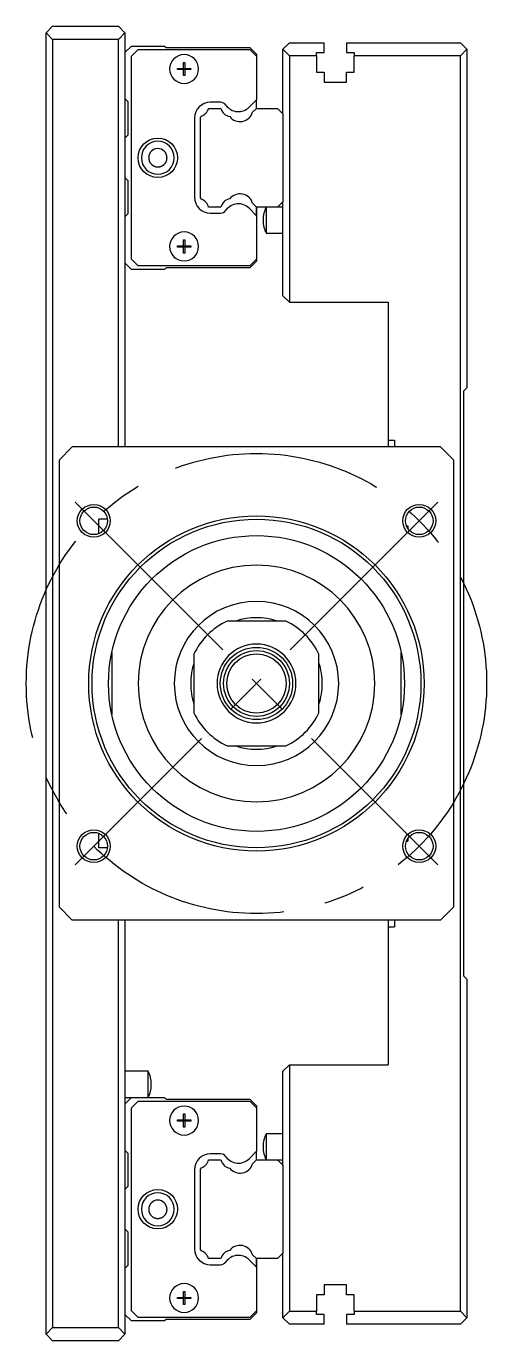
# Model space of a CAD drawing. Extents: x -13 to 910, y -343 to 113.
# Drawn here: x 840 to 910, y -100 to 100 of the extents above; entities that cross this region are included whole.
import ezdxf

# ---------------------------------------------------------------- set-up
doc = ezdxf.new("R2010")
doc.units = 0
doc.linetypes.add('CENTER', pattern=[50.8, 31.75, -6.35, 6.35, -6.35])
doc.layers.get('0').update_dxf_attribs({"linetype": 'CONTINUOUS'})
doc.layers.add('CENTER', color=1, linetype='CENTER')

msp = doc.modelspace()

# ---------------------------------------------------------------- linework, layer by layer
at = {"color": 7, "linetype": 'CONTINUOUS'}
for p, q in [((843.03, 99), (844.03, 100)), ((844.03, 100), (854.03, 100)), ((854.03, 100), (855.03, 99)), ((844.03, 98), (843.03, 99)), ((843.03, -99), (843.03, 99)), ((854.03, 98), (844.03, 98)), ((844.03, 98), (844.03, -98)), ((854.03, 98), (855.03, 99)), ((854.03, 36), (854.03, 98)), ((855.03, 99), (855.03, 36)), ((855.03, 96), (856.02, 97)), ((856.02, 97), (861.02, 97)), ((856.02, 95.45), (857.02, 96.45)), ((857.02, 96.45), (874.02, 96.45)), ((861.02, 97), (861.27, 96.75)), ((861.27, 96.75), (874.02, 96.75)), ((874.02, 96.75), (875.02, 95.75)), ((874.02, 96.45), (875.02, 95.45)), ((879.02, 96.5), (880.02, 97.5)), ((879.02, 86.7), (879.02, 96.5)), ((880.02, 95.5), (879.02, 96.5)), ((880.02, 97.5), (885.32, 97.5)), ((884.17, 96), (885.32, 96)), ((884.17, 95.5), (884.17, 96)), ((885.32, 96), (885.32, 97.5)), ((888.72, 97.5), (906.02, 97.5)), ((888.72, 97.5), (888.72, 96)), ((888.72, 96), (889.87, 96)), ((889.87, 96), (889.87, 95.5)), ((906.02, 97.5), (907.02, 96.5)), ((907.02, 96.5), (906.02, 95.5)), ((907.02, 96.5), (907.02, 45)), ((856.02, 64.55), (856.02, 95.45)), ((863.92, 93.6), (863.92, 94.5)), ((863.92, 94.5), (864.12, 94.5)), ((864.12, 94.5), (864.12, 93.6)), ((875.02, 95.75), (875.02, 95.45)), ((875.02, 95.45), (875.02, 88.82)), ((880.02, 95.5), (880.02, 58)), ((884.17, 95.5), (880.02, 95.5)), ((884.17, 95.5), (884.17, 93)), ((889.87, 93), (889.87, 95.5)), ((906.02, 95.5), (889.87, 95.5)), ((906.02, -95.5), (906.02, 95.5)), ((863.03, 93.4), (863.03, 93.6)), ((863.03, 93.6), (863.92, 93.6)), ((863.92, 93.4), (863.03, 93.4)), ((863.92, 93.6), (864.02, 93.5)), ((863.92, 93.4), (864.02, 93.5)), ((863.92, 92.5), (863.92, 93.4)), ((864.12, 92.5), (863.92, 92.5)), ((864.12, 93.6), (864.02, 93.5)), ((864.12, 93.4), (864.02, 93.5)), ((864.12, 93.6), (865.02, 93.6)), ((865.02, 93.4), (864.12, 93.4)), ((864.12, 93.4), (864.12, 92.5)), ((865.02, 93.6), (865.02, 93.4)), ((884.17, 93), (885.32, 93)), ((885.32, 93), (885.32, 91.5)), ((888.72, 93), (889.87, 93)), ((888.72, 91.5), (888.72, 93)), ((885.32, 91.5), (888.72, 91.5)), ((855.52, 88.5), (855.03, 89)), ((855.52, 83.5), (855.52, 88.5)), ((869.56, 88.43), (867.99, 88.43)), ((875.02, 88.82), (873.89, 87.68)), ((875.02, 87.5), (875.02, 88.82)), ((865.59, 86.03), (865.59, 73.97)), ((866.52, 86.1), (866.65, 86.32)), ((866.52, 73.9), (866.52, 86.1)), ((867.74, 87.5), (869.61, 87.5)), ((874.44, 86.91), (875.02, 87.5)), ((875.02, 87.5), (878.22, 87.5)), ((878.22, 87.5), (879.02, 86.7)), ((879.02, 86.7), (879.02, 73.3)), ((855.03, 83), (855.52, 83.5)), ((858.63, 80), (858.63, 79.95)), ((861.42, 80), (861.42, 80)), ((858.63, 79.95), (858.64, 79.9)), ((858.64, 79.9), (858.64, 79.85)), ((858.64, 79.85), (858.65, 79.8)), ((858.65, 79.8), (858.65, 79.76)), ((858.65, 79.76), (858.66, 79.71)), ((858.66, 79.71), (858.68, 79.66)), ((858.68, 79.66), (858.69, 79.61)), ((858.69, 79.61), (858.71, 79.55)), ((858.71, 79.55), (858.73, 79.5)), ((858.73, 79.5), (858.75, 79.45)), ((858.75, 79.45), (858.77, 79.39)), ((858.77, 79.39), (858.8, 79.34)), ((858.8, 79.34), (858.83, 79.29)), ((858.83, 79.29), (858.86, 79.24)), ((858.86, 79.24), (858.89, 79.19)), ((858.89, 79.19), (858.93, 79.14)), ((858.93, 79.14), (858.96, 79.1)), ((858.96, 79.1), (859, 79.05)), ((859, 79.05), (859.04, 79.01)), ((859.04, 79.01), (859.09, 78.97)), ((859.09, 78.97), (859.13, 78.93)), ((859.13, 78.93), (859.18, 78.89)), ((859.18, 78.89), (859.23, 78.86)), ((859.23, 78.86), (859.27, 78.83)), ((859.27, 78.83), (859.32, 78.8)), ((859.32, 78.8), (859.37, 78.77)), ((859.37, 78.77), (859.43, 78.74)), ((859.43, 78.74), (859.48, 78.72)), ((859.48, 78.72), (859.53, 78.7)), ((859.53, 78.7), (859.59, 78.68)), ((859.59, 78.68), (859.65, 78.66)), ((859.65, 78.66), (859.7, 78.64)), ((859.7, 78.64), (859.76, 78.63)), ((859.76, 78.63), (859.82, 78.62)), ((859.82, 78.62), (859.88, 78.62)), ((859.88, 78.62), (859.93, 78.61)), ((859.93, 78.61), (859.99, 78.61)), ((859.99, 78.61), (860.05, 78.61)), ((860.05, 78.61), (860.11, 78.61)), ((860.11, 78.61), (860.17, 78.62)), ((860.17, 78.62), (860.23, 78.62)), ((860.23, 78.62), (860.29, 78.63)), ((860.29, 78.63), (860.34, 78.64)), ((860.34, 78.64), (860.4, 78.66)), ((860.4, 78.66), (860.46, 78.68)), ((860.46, 78.68), (860.51, 78.7)), ((860.51, 78.7), (860.57, 78.72)), ((860.57, 78.72), (860.62, 78.74)), ((860.62, 78.74), (860.67, 78.77)), ((860.67, 78.77), (860.72, 78.8)), ((860.72, 78.8), (860.77, 78.83)), ((860.77, 78.83), (860.82, 78.86)), ((860.82, 78.86), (860.87, 78.89)), ((860.87, 78.89), (860.92, 78.93)), ((860.92, 78.93), (860.96, 78.97)), ((860.96, 78.97), (861, 79.01)), ((861, 79.01), (861.04, 79.05)), ((861.04, 79.05), (861.08, 79.09)), ((861.08, 79.09), (861.12, 79.14)), ((861.12, 79.14), (861.16, 79.19)), ((861.16, 79.19), (861.19, 79.24)), ((861.19, 79.24), (861.22, 79.29)), ((861.22, 79.29), (861.25, 79.34)), ((861.25, 79.34), (861.27, 79.38)), ((861.27, 79.38), (861.3, 79.43)), ((861.3, 79.43), (861.32, 79.48)), ((861.32, 79.48), (861.33, 79.53)), ((861.33, 79.53), (861.35, 79.58)), ((861.35, 79.58), (861.37, 79.63)), ((861.37, 79.63), (861.38, 79.68)), ((861.38, 79.68), (861.39, 79.73)), ((861.39, 79.73), (861.4, 79.78)), ((861.4, 79.78), (861.41, 79.83)), ((861.41, 79.88), (861.42, 79.93)), ((861.41, 79.83), (861.41, 79.88)), ((861.42, 80), (861.42, 80)), ((861.42, 80), (861.42, 80)), ((861.42, 79.98), (861.42, 80)), ((861.42, 79.93), (861.42, 79.98)), ((855.52, 76.5), (855.03, 77)), ((855.52, 71.5), (855.52, 76.5)), ((866.65, 73.68), (866.52, 73.9)), ((869.61, 72.5), (867.74, 72.5)), ((873.89, 72.32), (875.02, 71.18)), ((875.02, 72.5), (874.44, 73.09)), ((875.02, 72.5), (874.44, 73.09)), ((875.02, 72.5), (875.02, 71.18)), ((875.02, 71.18), (875.02, 72.5)), ((878.22, 72.5), (875.02, 72.5)), ((876.52, 72.5), (876.52, 68.5)), ((879.02, 73.3), (878.22, 72.5)), ((879.02, 72.5), (878.22, 72.5)), ((879.02, 59), (879.02, 73.3)), ((855.03, 71), (855.52, 71.5)), ((867.99, 71.57), (869.56, 71.57)), ((875.02, 71.18), (875.02, 64.55)), ((876.02, 70.56), (876.02, 70.44)), ((876.52, 68.5), (879.02, 68.5)), ((863.03, 66.6), (863.92, 66.6)), ((863.03, 66.4), (863.03, 66.6)), ((863.92, 66.4), (863.03, 66.4)), ((863.92, 66.6), (863.92, 67.5)), ((863.92, 67.5), (864.12, 67.5)), ((863.92, 66.6), (864.02, 66.5)), ((863.92, 66.4), (864.02, 66.5)), ((863.92, 65.5), (863.92, 66.4)), ((864.12, 66.6), (864.02, 66.5)), ((864.12, 66.4), (864.02, 66.5)), ((864.12, 67.5), (864.12, 66.6)), ((864.12, 66.6), (865.02, 66.6)), ((865.02, 66.4), (864.12, 66.4)), ((864.12, 66.4), (864.12, 65.5)), ((865.02, 66.6), (865.02, 66.4)), ((857.02, 63.55), (856.02, 64.55)), ((864.12, 65.5), (863.92, 65.5)), ((875.02, 64.55), (874.02, 63.55)), ((875.02, 64.25), (874.02, 63.25)), ((875.02, 64.55), (875.02, 64.25)), ((856.02, 63), (855.03, 64)), ((861.02, 63), (856.02, 63)), ((874.02, 63.55), (857.02, 63.55)), ((861.27, 63.25), (861.02, 63)), ((874.02, 63.25), (861.27, 63.25)), ((879.02, 59), (880.02, 58)), ((880.02, 58), (895.02, 58)), ((895.02, 58), (895.02, 37)), ((906.52, 44.5), (907.02, 45)), ((906.52, 44.5), (906.52, -44.5)), ((847.02, 36), (845.02, 34)), ((903.02, 36), (847.02, 36)), ((895.02, 37), (895.02, 36)), ((895.02, 37), (896.02, 37)), ((896.02, 37), (896.02, 36)), ((905.02, 34), (903.02, 36)), ((845.02, 34), (845.02, -34)), ((905.02, -34), (905.02, 34)), ((851.03, 22.79), (851.03, 25)), ((852.36, 25), (851.03, 25)), ((897.81, 24), (898.02, 24)), ((898.02, 24), (898.02, 23.59)), ((879.5, 9.5), (870.55, 9.5)), ((853.02, 4.72), (853.02, -4.72)), ((865.52, 4.47), (865.52, -4.47)), ((884.52, -4.47), (884.52, 4.47)), ((897.02, -4.72), (897.02, 4.72)), ((870.55, -9.5), (879.5, -9.5)), ((851.03, -25), (851.03, -22.79)), ((897.81, -24), (898.02, -24)), ((898.02, -23.59), (898.02, -24)), ((852.36, -25), (851.03, -25)), ((845.02, -34), (847.02, -36)), ((903.02, -36), (905.02, -34)), ((903.02, -36), (847.02, -36)), ((854.03, -98), (854.03, -36)), ((855.03, -36), (855.03, -99)), ((895.02, -36), (895.02, -37)), ((896.02, -36), (896.02, -37)), ((895.02, -37), (896.02, -37)), ((895.02, -37), (895.02, -58)), ((907.02, -45), (906.52, -44.5)), ((907.02, -45), (907.02, -96.5)), ((880.02, -58), (879.02, -59)), ((880.02, -58), (895.02, -58)), ((880.02, -58), (880.02, -95.5)), ((858.53, -59), (855.03, -59)), ((858.53, -61), (858.53, -59)), ((879.02, -73.3), (879.02, -59)), ((858.53, -63), (858.53, -61)), ((859.03, -61.06), (859.03, -60.94)), ((855.03, -63), (856.02, -63)), ((855.03, -64), (856.02, -63)), ((856.02, -63), (861.02, -63)), ((856.02, -64.55), (857.02, -63.55)), ((857.02, -63.55), (874.02, -63.55)), ((861.02, -63), (861.27, -63.25)), ((861.27, -63.25), (874.02, -63.25)), ((874.02, -63.25), (875.02, -64.25)), ((874.02, -63.55), (875.02, -64.55)), ((856.02, -95.45), (856.02, -64.55)), ((863.92, -66.4), (863.92, -65.5)), ((863.92, -65.5), (864.12, -65.5)), ((864.12, -65.5), (864.12, -66.4)), ((875.02, -64.25), (875.02, -64.55)), ((875.02, -64.55), (875.02, -71.18)), ((863.03, -66.4), (863.92, -66.4)), ((863.03, -66.6), (863.03, -66.4)), ((863.92, -66.6), (863.03, -66.6)), ((863.92, -66.4), (864.02, -66.5)), ((863.92, -66.6), (864.02, -66.5)), ((863.92, -67.5), (863.92, -66.6)), ((864.12, -67.5), (863.92, -67.5)), ((864.12, -66.4), (864.02, -66.5)), ((864.12, -66.6), (864.02, -66.5)), ((864.12, -66.4), (865.02, -66.4)), ((865.02, -66.6), (864.12, -66.6)), ((864.12, -66.6), (864.12, -67.5)), ((865.02, -66.4), (865.02, -66.6)), ((879.02, -68.5), (876.52, -68.5)), ((876.52, -68.5), (876.52, -72.5)), ((855.52, -71.5), (855.03, -71)), ((855.52, -76.5), (855.52, -71.5)), ((869.56, -71.57), (867.99, -71.57)), ((875.02, -71.18), (873.89, -72.32)), ((875.02, -72.5), (875.02, -71.18)), ((876.02, -70.44), (876.02, -70.56)), ((865.59, -73.97), (865.59, -86.03)), ((866.52, -73.9), (866.65, -73.68)), ((866.52, -86.1), (866.52, -73.9)), ((867.74, -72.5), (869.61, -72.5)), ((874.44, -73.09), (875.02, -72.5)), ((875.02, -72.5), (878.22, -72.5)), ((878.22, -72.5), (879.02, -72.5)), ((878.22, -72.5), (879.02, -73.3)), ((879.02, -73.3), (879.02, -86.7)), ((855.03, -77), (855.52, -76.5)), ((858.63, -80), (858.63, -80.05)), ((861.42, -80), (861.42, -80)), ((858.63, -80.05), (858.64, -80.1)), ((858.64, -80.1), (858.64, -80.15)), ((858.64, -80.15), (858.65, -80.2)), ((858.65, -80.2), (858.65, -80.24)), ((858.65, -80.24), (858.66, -80.29)), ((858.66, -80.29), (858.68, -80.34)), ((858.68, -80.34), (858.69, -80.39)), ((858.69, -80.39), (858.71, -80.45)), ((858.71, -80.45), (858.73, -80.5)), ((858.73, -80.5), (858.75, -80.55)), ((858.75, -80.55), (858.77, -80.61)), ((858.77, -80.61), (858.8, -80.66)), ((858.8, -80.66), (858.83, -80.71)), ((858.83, -80.71), (858.86, -80.76)), ((858.86, -80.76), (858.89, -80.81)), ((858.89, -80.81), (858.93, -80.86)), ((858.93, -80.86), (858.96, -80.9)), ((858.96, -80.9), (859, -80.95)), ((859, -80.95), (859.04, -80.99)), ((859.04, -80.99), (859.09, -81.03)), ((859.09, -81.03), (859.13, -81.07)), ((859.13, -81.07), (859.18, -81.11)), ((859.18, -81.11), (859.23, -81.14)), ((859.23, -81.14), (859.27, -81.17)), ((859.27, -81.17), (859.32, -81.2)), ((859.32, -81.2), (859.37, -81.23)), ((859.37, -81.23), (859.43, -81.26)), ((859.43, -81.26), (859.48, -81.28)), ((859.48, -81.28), (859.53, -81.3)), ((859.53, -81.3), (859.59, -81.32)), ((859.59, -81.32), (859.65, -81.34)), ((859.65, -81.34), (859.7, -81.36)), ((859.7, -81.36), (859.76, -81.37)), ((859.76, -81.37), (859.82, -81.38)), ((859.82, -81.38), (859.88, -81.38)), ((859.88, -81.38), (859.93, -81.39)), ((859.93, -81.39), (859.99, -81.39)), ((859.99, -81.39), (860.05, -81.39)), ((860.05, -81.39), (860.11, -81.39)), ((860.11, -81.39), (860.17, -81.38)), ((860.17, -81.38), (860.23, -81.38)), ((860.23, -81.38), (860.29, -81.37)), ((860.29, -81.37), (860.34, -81.36)), ((860.34, -81.36), (860.4, -81.34)), ((860.4, -81.34), (860.46, -81.32)), ((860.46, -81.32), (860.51, -81.3)), ((860.51, -81.3), (860.57, -81.28)), ((860.57, -81.28), (860.62, -81.26)), ((860.62, -81.26), (860.67, -81.23)), ((860.67, -81.23), (860.72, -81.2)), ((860.72, -81.2), (860.77, -81.17)), ((860.77, -81.17), (860.82, -81.14)), ((860.82, -81.14), (860.87, -81.11)), ((860.87, -81.11), (860.92, -81.07)), ((860.92, -81.07), (860.96, -81.03)), ((860.96, -81.03), (861, -80.99)), ((861, -80.99), (861.04, -80.95)), ((861.04, -80.95), (861.08, -80.91)), ((861.08, -80.91), (861.12, -80.86)), ((861.12, -80.86), (861.16, -80.81)), ((861.16, -80.81), (861.19, -80.76)), ((861.19, -80.76), (861.22, -80.71)), ((861.22, -80.71), (861.25, -80.66)), ((861.25, -80.66), (861.27, -80.62)), ((861.27, -80.62), (861.3, -80.57)), ((861.3, -80.57), (861.32, -80.52)), ((861.32, -80.52), (861.33, -80.47)), ((861.33, -80.47), (861.35, -80.42)), ((861.35, -80.42), (861.37, -80.37)), ((861.37, -80.37), (861.38, -80.32)), ((861.38, -80.32), (861.39, -80.27)), ((861.39, -80.27), (861.4, -80.22)), ((861.4, -80.22), (861.41, -80.17)), ((861.41, -80.12), (861.42, -80.07)), ((861.41, -80.17), (861.41, -80.12)), ((861.42, -80), (861.42, -80)), ((861.42, -80), (861.42, -80)), ((861.42, -80.02), (861.42, -80)), ((861.42, -80.07), (861.42, -80.02)), ((855.52, -83.5), (855.03, -83)), ((855.52, -88.5), (855.52, -83.5)), ((866.65, -86.32), (866.52, -86.1)), ((869.61, -87.5), (867.74, -87.5)), ((873.89, -87.68), (875.02, -88.82)), ((875.02, -87.5), (874.44, -86.91)), ((875.02, -87.5), (874.44, -86.91)), ((875.02, -87.5), (875.02, -88.82)), ((875.02, -88.82), (875.02, -87.5)), ((878.22, -87.5), (875.02, -87.5)), ((879.02, -86.7), (878.22, -87.5)), ((879.02, -96.5), (879.02, -86.7)), ((855.03, -89), (855.52, -88.5)), ((867.99, -88.43), (869.56, -88.43)), ((875.02, -88.82), (875.02, -95.45)), ((885.32, -91.5), (885.32, -93)), ((888.72, -91.5), (885.32, -91.5)), ((888.72, -93), (888.72, -91.5)), ((863.03, -93.6), (863.03, -93.4)), ((863.03, -93.4), (863.92, -93.4)), ((863.92, -93.6), (863.03, -93.6)), ((863.92, -93.4), (863.92, -92.5)), ((863.92, -92.5), (864.12, -92.5)), ((863.92, -93.4), (864.02, -93.5)), ((863.92, -93.6), (864.02, -93.5)), ((863.92, -94.5), (863.92, -93.6)), ((864.12, -93.4), (864.02, -93.5)), ((864.12, -93.6), (864.02, -93.5)), ((864.12, -92.5), (864.12, -93.4)), ((864.12, -93.4), (865.02, -93.4)), ((865.02, -93.6), (864.12, -93.6)), ((864.12, -93.6), (864.12, -94.5)), ((865.02, -93.4), (865.02, -93.6)), ((884.17, -93), (884.17, -95.5)), ((885.32, -93), (884.17, -93)), ((889.87, -93), (888.72, -93)), ((889.87, -95.5), (889.87, -93)), ((857.02, -96.45), (856.02, -95.45)), ((864.12, -94.5), (863.92, -94.5)), ((875.02, -95.45), (874.02, -96.45)), ((875.02, -95.75), (874.02, -96.75)), ((875.02, -95.45), (875.02, -95.75)), ((879.02, -96.5), (880.02, -95.5)), ((880.02, -95.5), (884.17, -95.5)), ((884.17, -96), (884.17, -95.5)), ((885.32, -96), (884.17, -96)), ((885.32, -97.5), (885.32, -96)), ((889.87, -96), (888.72, -96)), ((888.72, -96), (888.72, -97.5)), ((889.87, -95.5), (906.02, -95.5)), ((889.87, -95.5), (889.87, -96)), ((906.02, -95.5), (907.02, -96.5)), ((843.03, -99), (844.03, -98)), ((844.03, -98), (854.03, -98)), ((855.03, -99), (854.03, -98)), ((856.02, -97), (855.03, -96)), ((861.02, -97), (856.02, -97)), ((874.02, -96.45), (857.02, -96.45)), ((861.27, -96.75), (861.02, -97)), ((874.02, -96.75), (861.27, -96.75)), ((880.02, -97.5), (879.02, -96.5)), ((885.32, -97.5), (880.02, -97.5)), ((906.02, -97.5), (888.72, -97.5)), ((907.02, -96.5), (906.02, -97.5)), ((844.03, -100), (843.03, -99)), ((854.03, -100), (844.03, -100)), ((855.03, -99), (854.03, -100))]:
    msp.add_line(p, q, dxfattribs=at)
for centre, radius in [((860.02, 80), 3), ((850.28, 24.75), 2.1), ((899.77, 24.75), 2.1), ((875.02, 0), 25.5), ((875.02, 0), 25), ((875.02, 0), 22.5), ((875.02, 0), 5.5), ((875.02, 0), 5), ((875.02, 0), 4.5), ((850.28, -24.75), 2.1), ((899.77, -24.75), 2.1), ((860.02, -80), 3)]:
    msp.add_circle(centre, radius, dxfattribs=at)
at = {"color": 3, "linetype": 'CONTINUOUS'}
for centre in [(850.28, 24.75), (899.77, 24.75), (850.28, -24.75), (899.77, -24.75)]:
    msp.add_circle(centre, 2.5, dxfattribs=at)
at = {"color": 7, "linetype": 'CONTINUOUS'}
for centre, radius, start, end in [((864.02, 93.5), 2.2, 0, 180), ((864.02, 93.5), 2.2, 180, 0), ((867.99, 86.03), 2.4, 90, 180), ((869.56, 87.43), 1, 34.7052, 90), ((866.09, 87.93), 1.7, 289.2262, 345.349), ((871.25, 87.93), 1.7, 194.651, 260.012), ((872.27, 89.31), 2.3, 214.7598, 315), ((872.52, 87.5), 2, 218.4716, 342.8856), ((860.02, 80), 2.5, 0, 180), ((860.02, 80), 2.5, 180, 0), ((860.02, 80), 1.39, 0, 180), ((872.52, 72.5), 2, 17.1144, 141.5284), ((867.99, 73.97), 2.4, 180, 270), ((866.09, 72.07), 1.7, 14.651, 70.7738), ((869.56, 72.57), 1, 270, 325.2543), ((871.25, 72.07), 1.7, 99.988, 165.349), ((872.27, 70.69), 2.3, 44.9803, 145.2567), ((880.02, 70.56), 4, 151.0305, 180), ((880.02, 70.44), 4, 180, 208.9695), ((864.02, 66.5), 2.2, 0, 180), ((864.02, 66.5), 2.2, 180, 0), ((875.02, 0), 18, 0, 180), ((875.02, 0), 18, 0, 180), ((875.02, 0), 12.5, 0, 180), ((875.02, 0), 12.5, 0, 180), ((875.02, 0), 10, 71.8051, 108.1949), ((875.02, 0), 10, 71.8051, 108.1949), ((875.02, 0), 10.5, 115.2088, 154.7912), ((875.02, 0), 10.5, 25.2088, 64.7912), ((875.02, 0), 6, 0, 180), ((875.02, 0), 10, 161.8051, 180), ((875.02, 0), 10, 161.8051, 180), ((875.02, 0), 10, 0, 18.1949), ((875.02, 0), 10, 0, 18.1949), ((875.02, 0), 18, 180, 0), ((875.02, 0), 18, 180, 0), ((875.02, 0), 12.5, 180, 0), ((875.02, 0), 12.5, 180, 0), ((875.02, 0), 10, 180, 198.1949), ((875.02, 0), 10, 180, 198.1949), ((875.02, 0), 6, 180, 0), ((875.02, 0), 10, 341.8051, 0), ((875.02, 0), 10, 341.8051, 0), ((875.02, 0), 10.5, 205.2088, 244.7912), ((875.02, 0), 10.5, 295.2088, 334.7912), ((875.02, 0), 10, 251.8051, 288.1949), ((875.02, 0), 10, 251.8051, 288.1949), ((855.03, -60.94), 4, 0, 28.9695), ((855.03, -61.06), 4, 331.0305, 0), ((864.02, -66.5), 2.2, 0, 180), ((864.02, -66.5), 2.2, 180, 0), ((880.02, -70.44), 4, 151.0305, 180), ((867.99, -73.97), 2.4, 90, 180), ((869.56, -72.57), 1, 34.7052, 90), ((880.02, -70.56), 4, 180, 208.9695), ((866.09, -72.07), 1.7, 289.2262, 345.349), ((871.25, -72.07), 1.7, 194.651, 260.012), ((872.27, -70.69), 2.3, 214.7598, 315), ((872.52, -72.5), 2, 218.4716, 342.8856), ((860.02, -80), 2.5, 0, 180), ((860.02, -80), 2.5, 180, 0), ((860.02, -80), 1.39, 0, 180), ((872.52, -87.5), 2, 17.1144, 141.5284), ((867.99, -86.03), 2.4, 180, 270), ((866.09, -87.93), 1.7, 14.651, 70.7738), ((869.56, -87.43), 1, 270, 325.2543), ((871.25, -87.93), 1.7, 99.988, 165.349), ((872.27, -89.31), 2.3, 44.9803, 145.2567), ((864.02, -93.5), 2.2, 0, 180), ((864.02, -93.5), 2.2, 180, 0)]:
    msp.add_arc(centre, radius, start, end, dxfattribs=at)
at = {"layer": 'CENTER', "color": 1, "linetype": 'CENTER'}
for p, q in [((902.6, 27.58), (847.45, -27.58)), ((847.45, 27.58), (902.6, -27.58))]:
    msp.add_line(p, q, dxfattribs=at)
msp.add_circle((875.02, 0), 35, dxfattribs=at)

doc.saveas('drawing.dxf')
